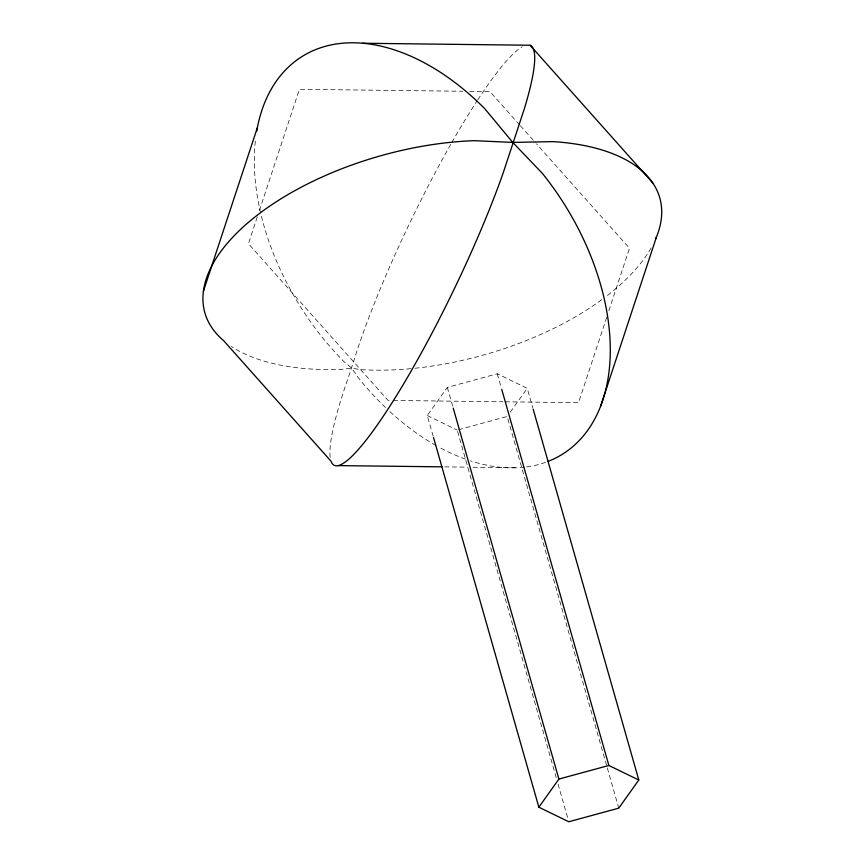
<?xml version="1.0" encoding="UTF-8"?>
<svg xmlns="http://www.w3.org/2000/svg" width="865" height="865" viewBox="0 0 865 865"><rect width="100%" height="100%" fill="white"/><g stroke="black" fill="none" stroke-linecap="round" stroke-linejoin="round"><path stroke-width="0.65" stroke-dasharray="4.33 3.24" d="M257.294 216.92L248.45 243.714L388.017 400.398L392.072 400.441M259.403 210.541L299.409 89.311L462.905 91.258M606.754 317.174L578.544 402.668L504.219 401.782M608.863 310.784L629.493 248.255L536.451 143.806M433.192 436.274L427.278 415.524L447.324 387.379L497.299 373.788L527.228 388.331L532.775 407.783M510.264 412.14L527.228 388.331M458.493 429.721L507.182 416.476L606.938 766.649M469.652 91.333L489.925 91.582L519.443 124.722M393.424 400.463L502.868 401.771M444.707 466.873L467.641 467.154M473.036 467.219L517.551 467.749M427.278 415.524L457.207 430.067M520.341 125.728L535.554 142.801M497.299 373.788L501.365 388.05M607.306 767.947L618.756 808.159M447.324 387.379L453.238 408.129M457.574 431.365L556.595 778.954M558.066 784.133L568.046 819.155M545.556 462.353A210.844 134.475 57.8 0 1 525.833 467.024M524.471 467.187A210.844 134.475 57.8 0 1 470.43 460.829M465.532 459.153A210.844 134.475 57.8 0 1 438.414 446.848M435.982 445.486A210.844 134.475 57.8 0 1 389.434 411.189M385.585 407.577A210.844 134.475 57.8 0 1 358.272 377.713L351.893 368.231L343.664 361.321A210.844 134.475 57.8 0 1 255.586 138.951M330.181 457.347A210.844 31.616 -64.3 0 1 348.303 377.594L353.634 361.44A210.844 31.616 -64.3 0 1 451.249 143.525M651.107 247.941A210.844 102.859 -15.9 0 1 606.765 295.949M601.77 299.69A210.844 102.859 -15.9 0 1 412.291 368.522M411.005 368.652A210.844 102.859 -15.9 0 1 360.932 369.636L351.893 368.231L341.005 369.398A210.844 102.859 -15.9 0 1 231.431 346.497M451.898 142.379A210.844 31.616 -64.3 0 1 477.112 100.848M477.815 99.778A210.844 31.616 -64.3 0 1 522.244 46.797"/><path stroke-width="1.3" d="M203.426 291.137L257.359 127.696M600.505 406.55L656.481 236.934M538.852 807.207L558.898 779.062L608.874 765.471L638.803 780.014L618.756 808.159L568.781 821.75L538.852 807.207L433.56 437.571M362.673 43.25L530.094 45.25L652.74 182.926M338.129 465.608L442.004 466.841M533.143 409.08L638.803 780.014M501.732 389.347L608.874 765.471M453.238 408.129L558.898 779.062M548.021 461.434A210.844 134.475 57.8 0 0 542.496 173.519L512.761 142.411L484.832 108.785A210.844 134.475 57.8 0 0 256.689 131.372M530.094 45.25A210.844 31.616 -64.3 0 1 524.19 109.25L503.138 173.043A210.844 31.616 -64.3 0 1 403.198 384.622A210.844 31.616 -64.3 0 1 331.068 461.25L223.646 340.669A210.844 102.859 -15.9 0 1 254.321 217.493A210.844 102.859 -15.9 0 1 474.301 140.681L512.761 142.411L553.016 141.622A210.844 102.859 -15.9 0 1 655.562 239.108"/></g></svg>
